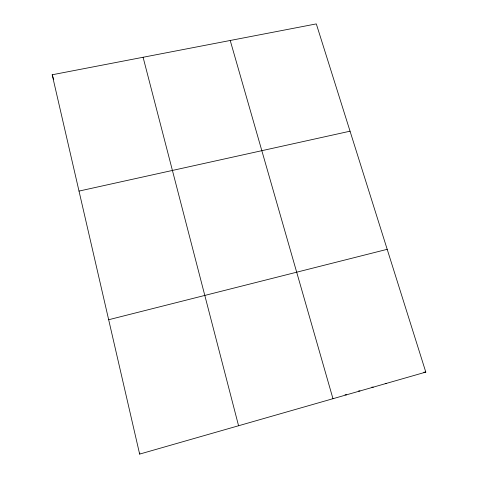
<?xml version="1.0" encoding="UTF-8"?>
<svg xmlns="http://www.w3.org/2000/svg" width="478" height="478" viewBox="0 0 478 478"><rect width="100%" height="100%" fill="white"/><g stroke="black" fill="none" stroke-linecap="round" stroke-linejoin="round"><path stroke-width="0.72" d="M139.642 454.1L52.198 74.771L316.311 23.9L425.802 372.105L139.642 454.1L139.869 453.007M108.667 319.734L387.192 249.319M79.007 191.086L350.045 131.193M423.753 372.213L425.802 372.105M385.22 383.374L386.547 383.356M371.848 387.15L373.288 387.156M358.584 390.95L359.94 390.98M345.02 394.762L346.496 394.828M52.198 74.771L53.745 79.515M230.223 40.481L332.969 398.706M143.089 57.264L238.57 425.755"/></g></svg>
